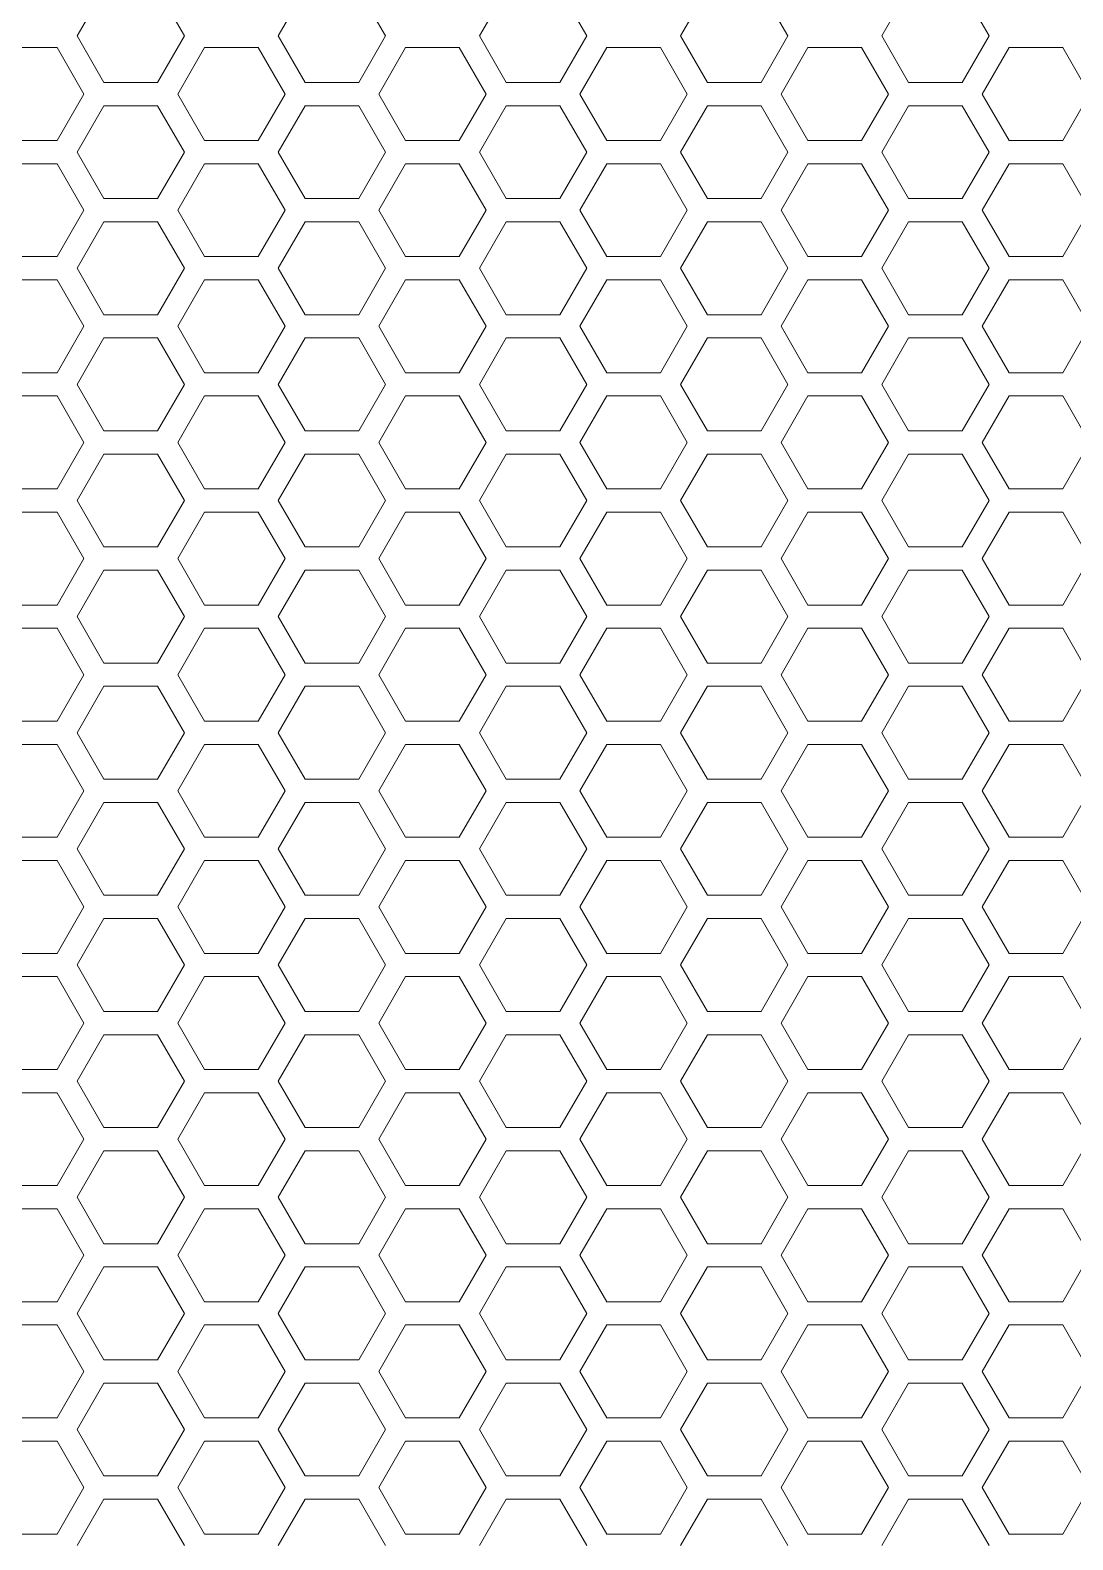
# Model space of a CAD drawing. Header units: millimetres. Extents: x 0 to 62, y -17 to 201.
# Drawn here: x 31.5 to 40.48, y 91.65 to 104.65 of the extents above; entities that cross this region are included whole.
import ezdxf

# ---------------------------------------------------------------- set-up
doc = ezdxf.new("R2010")
doc.units = ezdxf.units.MM

msp = doc.modelspace()

# ---------------------------------------------------------------- linework, layer by layer
at = {"color": 0, "lineweight": 18}
for p, q in [((32.135, 105), (31.904, 104.6)), ((32.828, 104.6), (32.597, 105)), ((33.867, 105), (33.636, 104.6)), ((34.56, 104.6), (34.329, 105)), ((35.599, 105), (35.368, 104.6)), ((36.292, 104.6), (36.061, 105)), ((37.331, 105), (37.1, 104.6)), ((38.024, 104.6), (37.793, 105)), ((39.063, 105), (38.832, 104.6)), ((39.756, 104.6), (39.525, 105)), ((31.904, 104.6), (32.135, 104.2)), ((32.597, 104.2), (32.828, 104.6)), ((33.636, 104.6), (33.867, 104.2)), ((34.329, 104.2), (34.56, 104.6)), ((35.368, 104.6), (35.599, 104.2)), ((36.061, 104.2), (36.292, 104.6)), ((37.1, 104.6), (37.331, 104.2)), ((37.793, 104.2), (38.024, 104.6)), ((38.832, 104.6), (39.063, 104.2)), ((39.525, 104.2), (39.756, 104.6)), ((31.731, 104.5), (31.269, 104.5)), ((31.962, 104.1), (31.731, 104.5)), ((33.001, 104.5), (32.77, 104.1)), ((33.463, 104.5), (33.001, 104.5)), ((33.694, 104.1), (33.463, 104.5)), ((34.733, 104.5), (34.502, 104.1)), ((35.195, 104.5), (34.733, 104.5)), ((35.426, 104.1), (35.195, 104.5)), ((36.465, 104.5), (36.234, 104.1)), ((36.927, 104.5), (36.465, 104.5)), ((37.158, 104.1), (36.927, 104.5)), ((38.197, 104.5), (37.966, 104.1)), ((38.659, 104.5), (38.197, 104.5)), ((38.89, 104.1), (38.659, 104.5)), ((39.929, 104.5), (39.698, 104.1)), ((40.391, 104.5), (39.929, 104.5)), ((40.622, 104.1), (40.391, 104.5)), ((32.135, 104.2), (32.597, 104.2)), ((33.867, 104.2), (34.329, 104.2)), ((35.599, 104.2), (36.061, 104.2)), ((37.331, 104.2), (37.793, 104.2)), ((39.063, 104.2), (39.525, 104.2)), ((31.731, 103.7), (31.962, 104.1)), ((32.135, 104), (31.904, 103.6)), ((32.597, 104), (32.135, 104)), ((32.828, 103.6), (32.597, 104)), ((32.77, 104.1), (33.001, 103.7)), ((33.463, 103.7), (33.694, 104.1)), ((33.867, 104), (33.636, 103.6)), ((34.329, 104), (33.867, 104)), ((34.56, 103.6), (34.329, 104)), ((34.502, 104.1), (34.733, 103.7)), ((35.195, 103.7), (35.426, 104.1)), ((35.599, 104), (35.368, 103.6)), ((36.061, 104), (35.599, 104)), ((36.292, 103.6), (36.061, 104)), ((36.234, 104.1), (36.465, 103.7)), ((36.927, 103.7), (37.158, 104.1)), ((37.331, 104), (37.1, 103.6)), ((37.793, 104), (37.331, 104)), ((38.024, 103.6), (37.793, 104)), ((37.966, 104.1), (38.197, 103.7)), ((38.659, 103.7), (38.89, 104.1)), ((39.063, 104), (38.832, 103.6)), ((39.525, 104), (39.063, 104)), ((39.756, 103.6), (39.525, 104)), ((39.698, 104.1), (39.929, 103.7)), ((40.391, 103.7), (40.622, 104.1)), ((31.269, 103.7), (31.731, 103.7)), ((33.001, 103.7), (33.463, 103.7)), ((34.733, 103.7), (35.195, 103.7)), ((36.465, 103.7), (36.927, 103.7)), ((38.197, 103.7), (38.659, 103.7)), ((39.929, 103.7), (40.391, 103.7)), ((31.731, 103.5), (31.269, 103.5)), ((31.962, 103.1), (31.731, 103.5)), ((31.904, 103.6), (32.135, 103.2)), ((32.597, 103.2), (32.828, 103.6)), ((33.001, 103.5), (32.77, 103.1)), ((33.463, 103.5), (33.001, 103.5)), ((33.694, 103.1), (33.463, 103.5)), ((33.636, 103.6), (33.867, 103.2)), ((34.329, 103.2), (34.56, 103.6)), ((34.733, 103.5), (34.502, 103.1)), ((35.195, 103.5), (34.733, 103.5)), ((35.426, 103.1), (35.195, 103.5)), ((35.368, 103.6), (35.599, 103.2)), ((36.061, 103.2), (36.292, 103.6)), ((36.465, 103.5), (36.234, 103.1)), ((36.927, 103.5), (36.465, 103.5)), ((37.158, 103.1), (36.927, 103.5)), ((37.1, 103.6), (37.331, 103.2)), ((37.793, 103.2), (38.024, 103.6)), ((38.197, 103.5), (37.966, 103.1)), ((38.659, 103.5), (38.197, 103.5)), ((38.89, 103.1), (38.659, 103.5)), ((38.832, 103.6), (39.063, 103.2)), ((39.525, 103.2), (39.756, 103.6)), ((39.929, 103.5), (39.698, 103.1)), ((40.391, 103.5), (39.929, 103.5)), ((40.622, 103.1), (40.391, 103.5)), ((31.731, 102.7), (31.962, 103.1)), ((32.135, 103.2), (32.597, 103.2)), ((32.77, 103.1), (33.001, 102.7)), ((33.463, 102.7), (33.694, 103.1)), ((33.867, 103.2), (34.329, 103.2)), ((34.502, 103.1), (34.733, 102.7)), ((35.195, 102.7), (35.426, 103.1)), ((35.599, 103.2), (36.061, 103.2)), ((36.234, 103.1), (36.465, 102.7)), ((36.927, 102.7), (37.158, 103.1)), ((37.331, 103.2), (37.793, 103.2)), ((37.966, 103.1), (38.197, 102.7)), ((38.659, 102.7), (38.89, 103.1)), ((39.063, 103.2), (39.525, 103.2)), ((39.698, 103.1), (39.929, 102.7)), ((40.391, 102.7), (40.622, 103.1)), ((32.135, 103), (31.904, 102.6)), ((32.597, 103), (32.135, 103)), ((32.828, 102.6), (32.597, 103)), ((33.867, 103), (33.636, 102.6)), ((34.329, 103), (33.867, 103)), ((34.56, 102.6), (34.329, 103)), ((35.599, 103), (35.368, 102.6)), ((36.061, 103), (35.599, 103)), ((36.292, 102.6), (36.061, 103)), ((37.331, 103), (37.1, 102.6)), ((37.793, 103), (37.331, 103)), ((38.024, 102.6), (37.793, 103)), ((39.063, 103), (38.832, 102.6)), ((39.525, 103), (39.063, 103)), ((39.756, 102.6), (39.525, 103)), ((31.269, 102.7), (31.731, 102.7)), ((33.001, 102.7), (33.463, 102.7)), ((34.733, 102.7), (35.195, 102.7)), ((36.465, 102.7), (36.927, 102.7)), ((38.197, 102.7), (38.659, 102.7)), ((39.929, 102.7), (40.391, 102.7)), ((31.904, 102.6), (32.135, 102.2)), ((32.597, 102.2), (32.828, 102.6)), ((33.636, 102.6), (33.867, 102.2)), ((34.329, 102.2), (34.56, 102.6)), ((35.368, 102.6), (35.599, 102.2)), ((36.061, 102.2), (36.292, 102.6)), ((37.1, 102.6), (37.331, 102.2)), ((37.793, 102.2), (38.024, 102.6)), ((38.832, 102.6), (39.063, 102.2)), ((39.525, 102.2), (39.756, 102.6)), ((31.731, 102.5), (31.269, 102.5)), ((31.962, 102.1), (31.731, 102.5)), ((33.001, 102.5), (32.77, 102.1)), ((33.463, 102.5), (33.001, 102.5)), ((33.694, 102.1), (33.463, 102.5)), ((34.733, 102.5), (34.502, 102.1)), ((35.195, 102.5), (34.733, 102.5)), ((35.426, 102.1), (35.195, 102.5)), ((36.465, 102.5), (36.234, 102.1)), ((36.927, 102.5), (36.465, 102.5)), ((37.158, 102.1), (36.927, 102.5)), ((38.197, 102.5), (37.966, 102.1)), ((38.659, 102.5), (38.197, 102.5)), ((38.89, 102.1), (38.659, 102.5)), ((39.929, 102.5), (39.698, 102.1)), ((40.391, 102.5), (39.929, 102.5)), ((40.622, 102.1), (40.391, 102.5)), ((32.135, 102.2), (32.597, 102.2)), ((33.867, 102.2), (34.329, 102.2)), ((35.599, 102.2), (36.061, 102.2)), ((37.331, 102.2), (37.793, 102.2)), ((39.063, 102.2), (39.525, 102.2)), ((31.731, 101.7), (31.962, 102.1)), ((32.77, 102.1), (33.001, 101.7)), ((33.463, 101.7), (33.694, 102.1)), ((34.502, 102.1), (34.733, 101.7)), ((35.195, 101.7), (35.426, 102.1)), ((36.234, 102.1), (36.465, 101.7)), ((36.927, 101.7), (37.158, 102.1)), ((37.966, 102.1), (38.197, 101.7)), ((38.659, 101.7), (38.89, 102.1)), ((39.698, 102.1), (39.929, 101.7)), ((40.391, 101.7), (40.622, 102.1)), ((32.135, 102), (31.904, 101.6)), ((32.597, 102), (32.135, 102)), ((32.828, 101.6), (32.597, 102)), ((33.867, 102), (33.636, 101.6)), ((34.329, 102), (33.867, 102)), ((34.56, 101.6), (34.329, 102)), ((35.599, 102), (35.368, 101.6)), ((36.061, 102), (35.599, 102)), ((36.292, 101.6), (36.061, 102)), ((37.331, 102), (37.1, 101.6)), ((37.793, 102), (37.331, 102)), ((38.024, 101.6), (37.793, 102)), ((39.063, 102), (38.832, 101.6)), ((39.525, 102), (39.063, 102)), ((39.756, 101.6), (39.525, 102)), ((31.269, 101.7), (31.731, 101.7)), ((33.001, 101.7), (33.463, 101.7)), ((34.733, 101.7), (35.195, 101.7)), ((36.465, 101.7), (36.927, 101.7)), ((38.197, 101.7), (38.659, 101.7)), ((39.929, 101.7), (40.391, 101.7)), ((31.904, 101.6), (32.135, 101.2)), ((32.597, 101.2), (32.828, 101.6)), ((33.636, 101.6), (33.867, 101.2)), ((34.329, 101.2), (34.56, 101.6)), ((35.368, 101.6), (35.599, 101.2)), ((36.061, 101.2), (36.292, 101.6)), ((37.1, 101.6), (37.331, 101.2)), ((37.793, 101.2), (38.024, 101.6)), ((38.832, 101.6), (39.063, 101.2)), ((39.525, 101.2), (39.756, 101.6)), ((31.731, 101.5), (31.269, 101.5)), ((31.962, 101.1), (31.731, 101.5)), ((33.001, 101.5), (32.77, 101.1)), ((33.463, 101.5), (33.001, 101.5)), ((33.694, 101.1), (33.463, 101.5)), ((34.733, 101.5), (34.502, 101.1)), ((35.195, 101.5), (34.733, 101.5)), ((35.426, 101.1), (35.195, 101.5)), ((36.465, 101.5), (36.234, 101.1)), ((36.927, 101.5), (36.465, 101.5)), ((37.158, 101.1), (36.927, 101.5)), ((38.197, 101.5), (37.966, 101.1)), ((38.659, 101.5), (38.197, 101.5)), ((38.89, 101.1), (38.659, 101.5)), ((39.929, 101.5), (39.698, 101.1)), ((40.391, 101.5), (39.929, 101.5)), ((40.622, 101.1), (40.391, 101.5)), ((32.135, 101.2), (32.597, 101.2)), ((33.867, 101.2), (34.329, 101.2)), ((35.599, 101.2), (36.061, 101.2)), ((37.331, 101.2), (37.793, 101.2)), ((39.063, 101.2), (39.525, 101.2)), ((31.731, 100.7), (31.962, 101.1)), ((32.77, 101.1), (33.001, 100.7)), ((33.463, 100.7), (33.694, 101.1)), ((34.502, 101.1), (34.733, 100.7)), ((35.195, 100.7), (35.426, 101.1)), ((36.234, 101.1), (36.465, 100.7)), ((36.927, 100.7), (37.158, 101.1)), ((37.966, 101.1), (38.197, 100.7)), ((38.659, 100.7), (38.89, 101.1)), ((39.698, 101.1), (39.929, 100.7)), ((40.391, 100.7), (40.622, 101.1)), ((32.135, 101), (31.904, 100.6)), ((32.597, 101), (32.135, 101)), ((32.828, 100.6), (32.597, 101)), ((33.867, 101), (33.636, 100.6)), ((34.329, 101), (33.867, 101)), ((34.56, 100.6), (34.329, 101)), ((35.599, 101), (35.368, 100.6)), ((36.061, 101), (35.599, 101)), ((36.292, 100.6), (36.061, 101)), ((37.331, 101), (37.1, 100.6)), ((37.793, 101), (37.331, 101)), ((38.024, 100.6), (37.793, 101)), ((39.063, 101), (38.832, 100.6)), ((39.525, 101), (39.063, 101)), ((39.756, 100.6), (39.525, 101)), ((31.269, 100.7), (31.731, 100.7)), ((33.001, 100.7), (33.463, 100.7)), ((34.733, 100.7), (35.195, 100.7)), ((36.465, 100.7), (36.927, 100.7)), ((38.197, 100.7), (38.659, 100.7)), ((39.929, 100.7), (40.391, 100.7)), ((31.731, 100.5), (31.269, 100.5)), ((31.962, 100.1), (31.731, 100.5)), ((31.904, 100.6), (32.135, 100.2)), ((32.597, 100.2), (32.828, 100.6)), ((33.001, 100.5), (32.77, 100.1)), ((33.463, 100.5), (33.001, 100.5)), ((33.694, 100.1), (33.463, 100.5)), ((33.636, 100.6), (33.867, 100.2)), ((34.329, 100.2), (34.56, 100.6)), ((34.733, 100.5), (34.502, 100.1)), ((35.195, 100.5), (34.733, 100.5)), ((35.426, 100.1), (35.195, 100.5)), ((35.368, 100.6), (35.599, 100.2)), ((36.061, 100.2), (36.292, 100.6)), ((36.465, 100.5), (36.234, 100.1)), ((36.927, 100.5), (36.465, 100.5)), ((37.158, 100.1), (36.927, 100.5)), ((37.1, 100.6), (37.331, 100.2)), ((37.793, 100.2), (38.024, 100.6)), ((38.197, 100.5), (37.966, 100.1)), ((38.659, 100.5), (38.197, 100.5)), ((38.89, 100.1), (38.659, 100.5)), ((38.832, 100.6), (39.063, 100.2)), ((39.525, 100.2), (39.756, 100.6)), ((39.929, 100.5), (39.698, 100.1)), ((40.391, 100.5), (39.929, 100.5)), ((40.622, 100.1), (40.391, 100.5)), ((31.731, 99.7), (31.962, 100.1)), ((32.135, 100.2), (32.597, 100.2)), ((32.77, 100.1), (33.001, 99.7)), ((33.463, 99.7), (33.694, 100.1)), ((33.867, 100.2), (34.329, 100.2)), ((34.502, 100.1), (34.733, 99.7)), ((35.195, 99.7), (35.426, 100.1)), ((35.599, 100.2), (36.061, 100.2)), ((36.234, 100.1), (36.465, 99.7)), ((36.927, 99.7), (37.158, 100.1)), ((37.331, 100.2), (37.793, 100.2)), ((37.966, 100.1), (38.197, 99.7)), ((38.659, 99.7), (38.89, 100.1)), ((39.063, 100.2), (39.525, 100.2)), ((39.698, 100.1), (39.929, 99.7)), ((40.391, 99.7), (40.622, 100.1)), ((32.135, 100), (31.904, 99.6)), ((32.597, 100), (32.135, 100)), ((32.828, 99.6), (32.597, 100)), ((33.867, 100), (33.636, 99.6)), ((34.329, 100), (33.867, 100)), ((34.56, 99.6), (34.329, 100)), ((35.599, 100), (35.368, 99.6)), ((36.061, 100), (35.599, 100)), ((36.292, 99.6), (36.061, 100)), ((37.331, 100), (37.1, 99.6)), ((37.793, 100), (37.331, 100)), ((38.024, 99.6), (37.793, 100)), ((39.063, 100), (38.832, 99.6)), ((39.525, 100), (39.063, 100)), ((39.756, 99.6), (39.525, 100)), ((31.269, 99.7), (31.731, 99.7)), ((31.904, 99.6), (32.135, 99.2)), ((32.597, 99.2), (32.828, 99.6)), ((33.001, 99.7), (33.463, 99.7)), ((33.636, 99.6), (33.867, 99.2)), ((34.329, 99.2), (34.56, 99.6)), ((34.733, 99.7), (35.195, 99.7)), ((35.368, 99.6), (35.599, 99.2)), ((36.061, 99.2), (36.292, 99.6)), ((36.465, 99.7), (36.927, 99.7)), ((37.1, 99.6), (37.331, 99.2)), ((37.793, 99.2), (38.024, 99.6)), ((38.197, 99.7), (38.659, 99.7)), ((38.832, 99.6), (39.063, 99.2)), ((39.525, 99.2), (39.756, 99.6)), ((39.929, 99.7), (40.391, 99.7)), ((31.731, 99.5), (31.269, 99.5)), ((31.962, 99.1), (31.731, 99.5)), ((33.001, 99.5), (32.77, 99.1)), ((33.463, 99.5), (33.001, 99.5)), ((33.694, 99.1), (33.463, 99.5)), ((34.733, 99.5), (34.502, 99.1)), ((35.195, 99.5), (34.733, 99.5)), ((35.426, 99.1), (35.195, 99.5)), ((36.465, 99.5), (36.234, 99.1)), ((36.927, 99.5), (36.465, 99.5)), ((37.158, 99.1), (36.927, 99.5)), ((38.197, 99.5), (37.966, 99.1)), ((38.659, 99.5), (38.197, 99.5)), ((38.89, 99.1), (38.659, 99.5)), ((39.929, 99.5), (39.698, 99.1)), ((40.391, 99.5), (39.929, 99.5)), ((40.622, 99.1), (40.391, 99.5)), ((32.135, 99.2), (32.597, 99.2)), ((33.867, 99.2), (34.329, 99.2)), ((35.599, 99.2), (36.061, 99.2)), ((37.331, 99.2), (37.793, 99.2)), ((39.063, 99.2), (39.525, 99.2)), ((31.731, 98.7), (31.962, 99.1)), ((32.77, 99.1), (33.001, 98.7)), ((33.463, 98.7), (33.694, 99.1)), ((34.502, 99.1), (34.733, 98.7)), ((35.195, 98.7), (35.426, 99.1)), ((36.234, 99.1), (36.465, 98.7)), ((36.927, 98.7), (37.158, 99.1)), ((37.966, 99.1), (38.197, 98.7)), ((38.659, 98.7), (38.89, 99.1)), ((39.698, 99.1), (39.929, 98.7)), ((40.391, 98.7), (40.622, 99.1)), ((32.135, 99), (31.904, 98.6)), ((32.597, 99), (32.135, 99)), ((32.828, 98.6), (32.597, 99)), ((33.867, 99), (33.636, 98.6)), ((34.329, 99), (33.867, 99)), ((34.56, 98.6), (34.329, 99)), ((35.599, 99), (35.368, 98.6)), ((36.061, 99), (35.599, 99)), ((36.292, 98.6), (36.061, 99)), ((37.331, 99), (37.1, 98.6)), ((37.793, 99), (37.331, 99)), ((38.024, 98.6), (37.793, 99)), ((39.063, 99), (38.832, 98.6)), ((39.525, 99), (39.063, 99)), ((39.756, 98.6), (39.525, 99)), ((31.269, 98.7), (31.731, 98.7)), ((33.001, 98.7), (33.463, 98.7)), ((34.733, 98.7), (35.195, 98.7)), ((36.465, 98.7), (36.927, 98.7)), ((38.197, 98.7), (38.659, 98.7)), ((39.929, 98.7), (40.391, 98.7)), ((31.904, 98.6), (32.135, 98.2)), ((32.597, 98.2), (32.828, 98.6)), ((33.636, 98.6), (33.867, 98.2)), ((34.329, 98.2), (34.56, 98.6)), ((35.368, 98.6), (35.599, 98.2)), ((36.061, 98.2), (36.292, 98.6)), ((37.1, 98.6), (37.331, 98.2)), ((37.793, 98.2), (38.024, 98.6)), ((38.832, 98.6), (39.063, 98.2)), ((39.525, 98.2), (39.756, 98.6)), ((31.731, 98.5), (31.269, 98.5)), ((31.962, 98.1), (31.731, 98.5)), ((33.001, 98.5), (32.77, 98.1)), ((33.463, 98.5), (33.001, 98.5)), ((33.694, 98.1), (33.463, 98.5)), ((34.733, 98.5), (34.502, 98.1)), ((35.195, 98.5), (34.733, 98.5)), ((35.426, 98.1), (35.195, 98.5)), ((36.465, 98.5), (36.234, 98.1)), ((36.927, 98.5), (36.465, 98.5)), ((37.158, 98.1), (36.927, 98.5)), ((38.197, 98.5), (37.966, 98.1)), ((38.659, 98.5), (38.197, 98.5)), ((38.89, 98.1), (38.659, 98.5)), ((39.929, 98.5), (39.698, 98.1)), ((40.391, 98.5), (39.929, 98.5)), ((40.622, 98.1), (40.391, 98.5)), ((32.135, 98.2), (32.597, 98.2)), ((33.867, 98.2), (34.329, 98.2)), ((35.599, 98.2), (36.061, 98.2)), ((37.331, 98.2), (37.793, 98.2)), ((39.063, 98.2), (39.525, 98.2)), ((31.731, 97.7), (31.962, 98.1)), ((32.77, 98.1), (33.001, 97.7)), ((33.463, 97.7), (33.694, 98.1)), ((34.502, 98.1), (34.733, 97.7)), ((35.195, 97.7), (35.426, 98.1)), ((36.234, 98.1), (36.465, 97.7)), ((36.927, 97.7), (37.158, 98.1)), ((37.966, 98.1), (38.197, 97.7)), ((38.659, 97.7), (38.89, 98.1)), ((39.698, 98.1), (39.929, 97.7)), ((40.391, 97.7), (40.622, 98.1)), ((32.135, 98), (31.904, 97.6)), ((32.597, 98), (32.135, 98)), ((32.828, 97.6), (32.597, 98)), ((33.867, 98), (33.636, 97.6)), ((34.329, 98), (33.867, 98)), ((34.56, 97.6), (34.329, 98)), ((35.599, 98), (35.368, 97.6)), ((36.061, 98), (35.599, 98)), ((36.292, 97.6), (36.061, 98)), ((37.331, 98), (37.1, 97.6)), ((37.793, 98), (37.331, 98)), ((38.024, 97.6), (37.793, 98)), ((39.063, 98), (38.832, 97.6)), ((39.525, 98), (39.063, 98)), ((39.756, 97.6), (39.525, 98)), ((31.269, 97.7), (31.731, 97.7)), ((33.001, 97.7), (33.463, 97.7)), ((34.733, 97.7), (35.195, 97.7)), ((36.465, 97.7), (36.927, 97.7)), ((38.197, 97.7), (38.659, 97.7)), ((39.929, 97.7), (40.391, 97.7)), ((31.731, 97.5), (31.269, 97.5)), ((31.962, 97.1), (31.731, 97.5)), ((31.904, 97.6), (32.135, 97.2)), ((32.597, 97.2), (32.828, 97.6)), ((33.001, 97.5), (32.77, 97.1)), ((33.463, 97.5), (33.001, 97.5)), ((33.694, 97.1), (33.463, 97.5)), ((33.636, 97.6), (33.867, 97.2)), ((34.329, 97.2), (34.56, 97.6)), ((34.733, 97.5), (34.502, 97.1)), ((35.195, 97.5), (34.733, 97.5)), ((35.426, 97.1), (35.195, 97.5)), ((35.368, 97.6), (35.599, 97.2)), ((36.061, 97.2), (36.292, 97.6)), ((36.465, 97.5), (36.234, 97.1)), ((36.927, 97.5), (36.465, 97.5)), ((37.158, 97.1), (36.927, 97.5)), ((37.1, 97.6), (37.331, 97.2)), ((37.793, 97.2), (38.024, 97.6)), ((38.197, 97.5), (37.966, 97.1)), ((38.659, 97.5), (38.197, 97.5)), ((38.89, 97.1), (38.659, 97.5)), ((38.832, 97.6), (39.063, 97.2)), ((39.525, 97.2), (39.756, 97.6)), ((39.929, 97.5), (39.698, 97.1)), ((40.391, 97.5), (39.929, 97.5)), ((40.622, 97.1), (40.391, 97.5)), ((32.135, 97.2), (32.597, 97.2)), ((33.867, 97.2), (34.329, 97.2)), ((35.599, 97.2), (36.061, 97.2)), ((37.331, 97.2), (37.793, 97.2)), ((39.063, 97.2), (39.525, 97.2)), ((31.731, 96.7), (31.962, 97.1)), ((32.135, 97), (31.904, 96.6)), ((32.597, 97), (32.135, 97)), ((32.828, 96.6), (32.597, 97)), ((32.77, 97.1), (33.001, 96.7)), ((33.463, 96.7), (33.694, 97.1)), ((33.867, 97), (33.636, 96.6)), ((34.329, 97), (33.867, 97)), ((34.56, 96.6), (34.329, 97)), ((34.502, 97.1), (34.733, 96.7)), ((35.195, 96.7), (35.426, 97.1)), ((35.599, 97), (35.368, 96.6)), ((36.061, 97), (35.599, 97)), ((36.292, 96.6), (36.061, 97)), ((36.234, 97.1), (36.465, 96.7)), ((36.927, 96.7), (37.158, 97.1)), ((37.331, 97), (37.1, 96.6)), ((37.793, 97), (37.331, 97)), ((38.024, 96.6), (37.793, 97)), ((37.966, 97.1), (38.197, 96.7)), ((38.659, 96.7), (38.89, 97.1)), ((39.063, 97), (38.832, 96.6)), ((39.525, 97), (39.063, 97)), ((39.756, 96.6), (39.525, 97)), ((39.698, 97.1), (39.929, 96.7)), ((40.391, 96.7), (40.622, 97.1)), ((31.269, 96.7), (31.731, 96.7)), ((31.904, 96.6), (32.135, 96.2)), ((32.597, 96.2), (32.828, 96.6)), ((33.001, 96.7), (33.463, 96.7)), ((33.636, 96.6), (33.867, 96.2)), ((34.329, 96.2), (34.56, 96.6)), ((34.733, 96.7), (35.195, 96.7)), ((35.368, 96.6), (35.599, 96.2)), ((36.061, 96.2), (36.292, 96.6)), ((36.465, 96.7), (36.927, 96.7)), ((37.1, 96.6), (37.331, 96.2)), ((37.793, 96.2), (38.024, 96.6)), ((38.197, 96.7), (38.659, 96.7)), ((38.832, 96.6), (39.063, 96.2)), ((39.525, 96.2), (39.756, 96.6)), ((39.929, 96.7), (40.391, 96.7)), ((31.731, 96.5), (31.269, 96.5)), ((31.962, 96.1), (31.731, 96.5)), ((33.001, 96.5), (32.77, 96.1)), ((33.463, 96.5), (33.001, 96.5)), ((33.694, 96.1), (33.463, 96.5)), ((34.733, 96.5), (34.502, 96.1)), ((35.195, 96.5), (34.733, 96.5)), ((35.426, 96.1), (35.195, 96.5)), ((36.465, 96.5), (36.234, 96.1)), ((36.927, 96.5), (36.465, 96.5)), ((37.158, 96.1), (36.927, 96.5)), ((38.197, 96.5), (37.966, 96.1)), ((38.659, 96.5), (38.197, 96.5)), ((38.89, 96.1), (38.659, 96.5)), ((39.929, 96.5), (39.698, 96.1)), ((40.391, 96.5), (39.929, 96.5)), ((40.622, 96.1), (40.391, 96.5)), ((32.135, 96.2), (32.597, 96.2)), ((33.867, 96.2), (34.329, 96.2)), ((35.599, 96.2), (36.061, 96.2)), ((37.331, 96.2), (37.793, 96.2)), ((39.063, 96.2), (39.525, 96.2)), ((31.731, 95.7), (31.962, 96.1)), ((32.77, 96.1), (33.001, 95.7)), ((33.463, 95.7), (33.694, 96.1)), ((34.502, 96.1), (34.733, 95.7)), ((35.195, 95.7), (35.426, 96.1)), ((36.234, 96.1), (36.465, 95.7)), ((36.927, 95.7), (37.158, 96.1)), ((37.966, 96.1), (38.197, 95.7)), ((38.659, 95.7), (38.89, 96.1)), ((39.698, 96.1), (39.929, 95.7)), ((40.391, 95.7), (40.622, 96.1)), ((32.135, 96), (31.904, 95.6)), ((32.597, 96), (32.135, 96)), ((32.828, 95.6), (32.597, 96)), ((33.867, 96), (33.636, 95.6)), ((34.329, 96), (33.867, 96)), ((34.56, 95.6), (34.329, 96)), ((35.599, 96), (35.368, 95.6)), ((36.061, 96), (35.599, 96)), ((36.292, 95.6), (36.061, 96)), ((37.331, 96), (37.1, 95.6)), ((37.793, 96), (37.331, 96)), ((38.024, 95.6), (37.793, 96)), ((39.063, 96), (38.832, 95.6)), ((39.525, 96), (39.063, 96)), ((39.756, 95.6), (39.525, 96)), ((31.269, 95.7), (31.731, 95.7)), ((33.001, 95.7), (33.463, 95.7)), ((34.733, 95.7), (35.195, 95.7)), ((36.465, 95.7), (36.927, 95.7)), ((38.197, 95.7), (38.659, 95.7)), ((39.929, 95.7), (40.391, 95.7)), ((31.904, 95.6), (32.135, 95.2)), ((32.597, 95.2), (32.828, 95.6)), ((33.636, 95.6), (33.867, 95.2)), ((34.329, 95.2), (34.56, 95.6)), ((35.368, 95.6), (35.599, 95.2)), ((36.061, 95.2), (36.292, 95.6)), ((37.1, 95.6), (37.331, 95.2)), ((37.793, 95.2), (38.024, 95.6)), ((38.832, 95.6), (39.063, 95.2)), ((39.525, 95.2), (39.756, 95.6)), ((31.731, 95.5), (31.269, 95.5)), ((31.962, 95.1), (31.731, 95.5)), ((33.001, 95.5), (32.77, 95.1)), ((33.463, 95.5), (33.001, 95.5)), ((33.694, 95.1), (33.463, 95.5)), ((34.733, 95.5), (34.502, 95.1)), ((35.195, 95.5), (34.733, 95.5)), ((35.426, 95.1), (35.195, 95.5)), ((36.465, 95.5), (36.234, 95.1)), ((36.927, 95.5), (36.465, 95.5)), ((37.158, 95.1), (36.927, 95.5)), ((38.197, 95.5), (37.966, 95.1)), ((38.659, 95.5), (38.197, 95.5)), ((38.89, 95.1), (38.659, 95.5)), ((39.929, 95.5), (39.698, 95.1)), ((40.391, 95.5), (39.929, 95.5)), ((40.622, 95.1), (40.391, 95.5)), ((32.135, 95.2), (32.597, 95.2)), ((33.867, 95.2), (34.329, 95.2)), ((35.599, 95.2), (36.061, 95.2)), ((37.331, 95.2), (37.793, 95.2)), ((39.063, 95.2), (39.525, 95.2)), ((31.731, 94.7), (31.962, 95.1)), ((32.77, 95.1), (33.001, 94.7)), ((33.463, 94.7), (33.694, 95.1)), ((34.502, 95.1), (34.733, 94.7)), ((35.195, 94.7), (35.426, 95.1)), ((36.234, 95.1), (36.465, 94.7)), ((36.927, 94.7), (37.158, 95.1)), ((37.966, 95.1), (38.197, 94.7)), ((38.659, 94.7), (38.89, 95.1)), ((39.698, 95.1), (39.929, 94.7)), ((40.391, 94.7), (40.622, 95.1)), ((32.135, 95), (31.904, 94.6)), ((32.597, 95), (32.135, 95)), ((32.828, 94.6), (32.597, 95)), ((33.867, 95), (33.636, 94.6)), ((34.329, 95), (33.867, 95)), ((34.56, 94.6), (34.329, 95)), ((35.599, 95), (35.368, 94.6)), ((36.061, 95), (35.599, 95)), ((36.292, 94.6), (36.061, 95)), ((37.331, 95), (37.1, 94.6)), ((37.793, 95), (37.331, 95)), ((38.024, 94.6), (37.793, 95)), ((39.063, 95), (38.832, 94.6)), ((39.525, 95), (39.063, 95)), ((39.756, 94.6), (39.525, 95)), ((31.269, 94.7), (31.731, 94.7)), ((33.001, 94.7), (33.463, 94.7)), ((34.733, 94.7), (35.195, 94.7)), ((36.465, 94.7), (36.927, 94.7)), ((38.197, 94.7), (38.659, 94.7)), ((39.929, 94.7), (40.391, 94.7)), ((31.904, 94.6), (32.135, 94.2)), ((32.597, 94.2), (32.828, 94.6)), ((33.636, 94.6), (33.867, 94.2)), ((34.329, 94.2), (34.56, 94.6)), ((35.368, 94.6), (35.599, 94.2)), ((36.061, 94.2), (36.292, 94.6)), ((37.1, 94.6), (37.331, 94.2)), ((37.793, 94.2), (38.024, 94.6)), ((38.832, 94.6), (39.063, 94.2)), ((39.525, 94.2), (39.756, 94.6)), ((31.731, 94.5), (31.269, 94.5)), ((31.962, 94.1), (31.731, 94.5)), ((33.001, 94.5), (32.77, 94.1)), ((33.463, 94.5), (33.001, 94.5)), ((33.694, 94.1), (33.463, 94.5)), ((34.733, 94.5), (34.502, 94.1)), ((35.195, 94.5), (34.733, 94.5)), ((35.426, 94.1), (35.195, 94.5)), ((36.465, 94.5), (36.234, 94.1)), ((36.927, 94.5), (36.465, 94.5)), ((37.158, 94.1), (36.927, 94.5)), ((38.197, 94.5), (37.966, 94.1)), ((38.659, 94.5), (38.197, 94.5)), ((38.89, 94.1), (38.659, 94.5)), ((39.929, 94.5), (39.698, 94.1)), ((40.391, 94.5), (39.929, 94.5)), ((40.622, 94.1), (40.391, 94.5)), ((32.135, 94.2), (32.597, 94.2)), ((33.867, 94.2), (34.329, 94.2)), ((35.599, 94.2), (36.061, 94.2)), ((37.331, 94.2), (37.793, 94.2)), ((39.063, 94.2), (39.525, 94.2)), ((31.731, 93.7), (31.962, 94.1)), ((32.135, 94), (31.904, 93.6)), ((32.597, 94), (32.135, 94)), ((32.828, 93.6), (32.597, 94)), ((32.77, 94.1), (33.001, 93.7)), ((33.463, 93.7), (33.694, 94.1)), ((33.867, 94), (33.636, 93.6)), ((34.329, 94), (33.867, 94)), ((34.56, 93.6), (34.329, 94)), ((34.502, 94.1), (34.733, 93.7)), ((35.195, 93.7), (35.426, 94.1)), ((35.599, 94), (35.368, 93.6)), ((36.061, 94), (35.599, 94)), ((36.292, 93.6), (36.061, 94)), ((36.234, 94.1), (36.465, 93.7)), ((36.927, 93.7), (37.158, 94.1)), ((37.331, 94), (37.1, 93.6)), ((37.793, 94), (37.331, 94)), ((38.024, 93.6), (37.793, 94)), ((37.966, 94.1), (38.197, 93.7)), ((38.659, 93.7), (38.89, 94.1)), ((39.063, 94), (38.832, 93.6)), ((39.525, 94), (39.063, 94)), ((39.756, 93.6), (39.525, 94)), ((39.698, 94.1), (39.929, 93.7)), ((40.391, 93.7), (40.622, 94.1)), ((31.269, 93.7), (31.731, 93.7)), ((31.904, 93.6), (32.135, 93.2)), ((32.597, 93.2), (32.828, 93.6)), ((33.001, 93.7), (33.463, 93.7)), ((33.636, 93.6), (33.867, 93.2)), ((34.329, 93.2), (34.56, 93.6)), ((34.733, 93.7), (35.195, 93.7)), ((35.368, 93.6), (35.599, 93.2)), ((36.061, 93.2), (36.292, 93.6)), ((36.465, 93.7), (36.927, 93.7)), ((37.1, 93.6), (37.331, 93.2)), ((37.793, 93.2), (38.024, 93.6)), ((38.197, 93.7), (38.659, 93.7)), ((38.832, 93.6), (39.063, 93.2)), ((39.525, 93.2), (39.756, 93.6)), ((39.929, 93.7), (40.391, 93.7)), ((31.731, 93.5), (31.269, 93.5)), ((31.962, 93.1), (31.731, 93.5)), ((33.001, 93.5), (32.77, 93.1)), ((33.463, 93.5), (33.001, 93.5)), ((33.694, 93.1), (33.463, 93.5)), ((34.733, 93.5), (34.502, 93.1)), ((35.195, 93.5), (34.733, 93.5)), ((35.426, 93.1), (35.195, 93.5)), ((36.465, 93.5), (36.234, 93.1)), ((36.927, 93.5), (36.465, 93.5)), ((37.158, 93.1), (36.927, 93.5)), ((38.197, 93.5), (37.966, 93.1)), ((38.659, 93.5), (38.197, 93.5)), ((38.89, 93.1), (38.659, 93.5)), ((39.929, 93.5), (39.698, 93.1)), ((40.391, 93.5), (39.929, 93.5)), ((40.622, 93.1), (40.391, 93.5)), ((31.731, 92.7), (31.962, 93.1)), ((32.135, 93.2), (32.597, 93.2)), ((32.77, 93.1), (33.001, 92.7)), ((33.463, 92.7), (33.694, 93.1)), ((33.867, 93.2), (34.329, 93.2)), ((34.502, 93.1), (34.733, 92.7)), ((35.195, 92.7), (35.426, 93.1)), ((35.599, 93.2), (36.061, 93.2)), ((36.234, 93.1), (36.465, 92.7)), ((36.927, 92.7), (37.158, 93.1)), ((37.331, 93.2), (37.793, 93.2)), ((37.966, 93.1), (38.197, 92.7)), ((38.659, 92.7), (38.89, 93.1)), ((39.063, 93.2), (39.525, 93.2)), ((39.698, 93.1), (39.929, 92.7)), ((40.391, 92.7), (40.622, 93.1)), ((32.135, 93), (31.904, 92.6)), ((32.597, 93), (32.135, 93)), ((32.828, 92.6), (32.597, 93)), ((33.867, 93), (33.636, 92.6)), ((34.329, 93), (33.867, 93)), ((34.56, 92.6), (34.329, 93)), ((35.599, 93), (35.368, 92.6)), ((36.061, 93), (35.599, 93)), ((36.292, 92.6), (36.061, 93)), ((37.331, 93), (37.1, 92.6)), ((37.793, 93), (37.331, 93)), ((38.024, 92.6), (37.793, 93)), ((39.063, 93), (38.832, 92.6)), ((39.525, 93), (39.063, 93)), ((39.756, 92.6), (39.525, 93)), ((31.269, 92.7), (31.731, 92.7)), ((33.001, 92.7), (33.463, 92.7)), ((34.733, 92.7), (35.195, 92.7)), ((36.465, 92.7), (36.927, 92.7)), ((38.197, 92.7), (38.659, 92.7)), ((39.929, 92.7), (40.391, 92.7)), ((31.904, 92.6), (32.135, 92.2)), ((32.597, 92.2), (32.828, 92.6)), ((33.636, 92.6), (33.867, 92.2)), ((34.329, 92.2), (34.56, 92.6)), ((35.368, 92.6), (35.599, 92.2)), ((36.061, 92.2), (36.292, 92.6)), ((37.1, 92.6), (37.331, 92.2)), ((37.793, 92.2), (38.024, 92.6)), ((38.832, 92.6), (39.063, 92.2)), ((39.525, 92.2), (39.756, 92.6)), ((31.731, 92.5), (31.269, 92.5)), ((31.962, 92.1), (31.731, 92.5)), ((33.001, 92.5), (32.77, 92.1)), ((33.463, 92.5), (33.001, 92.5)), ((33.694, 92.1), (33.463, 92.5)), ((34.733, 92.5), (34.502, 92.1)), ((35.195, 92.5), (34.733, 92.5)), ((35.426, 92.1), (35.195, 92.5)), ((36.465, 92.5), (36.234, 92.1)), ((36.927, 92.5), (36.465, 92.5)), ((37.158, 92.1), (36.927, 92.5)), ((38.197, 92.5), (37.966, 92.1)), ((38.659, 92.5), (38.197, 92.5)), ((38.89, 92.1), (38.659, 92.5)), ((39.929, 92.5), (39.698, 92.1)), ((40.391, 92.5), (39.929, 92.5)), ((40.622, 92.1), (40.391, 92.5)), ((32.135, 92.2), (32.597, 92.2)), ((33.867, 92.2), (34.329, 92.2)), ((35.599, 92.2), (36.061, 92.2)), ((37.331, 92.2), (37.793, 92.2)), ((39.063, 92.2), (39.525, 92.2)), ((31.731, 91.7), (31.962, 92.1)), ((32.77, 92.1), (33.001, 91.7)), ((33.463, 91.7), (33.694, 92.1)), ((34.502, 92.1), (34.733, 91.7)), ((35.195, 91.7), (35.426, 92.1)), ((36.234, 92.1), (36.465, 91.7)), ((36.927, 91.7), (37.158, 92.1)), ((37.966, 92.1), (38.197, 91.7)), ((38.659, 91.7), (38.89, 92.1)), ((39.698, 92.1), (39.929, 91.7)), ((40.391, 91.7), (40.622, 92.1)), ((32.135, 92), (31.904, 91.6)), ((32.597, 92), (32.135, 92)), ((32.828, 91.6), (32.597, 92)), ((33.867, 92), (33.636, 91.6)), ((34.329, 92), (33.867, 92)), ((34.56, 91.6), (34.329, 92)), ((35.599, 92), (35.368, 91.6)), ((36.061, 92), (35.599, 92)), ((36.292, 91.6), (36.061, 92)), ((37.331, 92), (37.1, 91.6)), ((37.793, 92), (37.331, 92)), ((38.024, 91.6), (37.793, 92)), ((39.063, 92), (38.832, 91.6)), ((39.525, 92), (39.063, 92)), ((39.756, 91.6), (39.525, 92)), ((31.269, 91.7), (31.731, 91.7)), ((33.001, 91.7), (33.463, 91.7)), ((34.733, 91.7), (35.195, 91.7)), ((36.465, 91.7), (36.927, 91.7)), ((38.197, 91.7), (38.659, 91.7)), ((39.929, 91.7), (40.391, 91.7))]:
    msp.add_line(p, q, dxfattribs=at)

doc.saveas('drawing.dxf')
